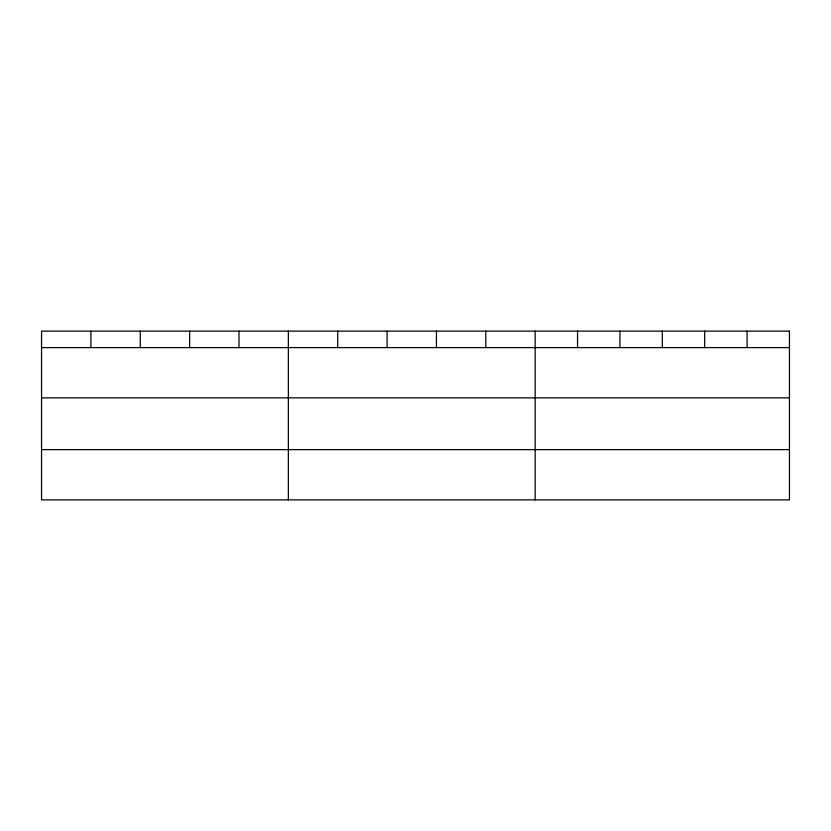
<?xml version="1.0" encoding="UTF-8"?>
<svg xmlns="http://www.w3.org/2000/svg" width="831" height="831" viewBox="0 0 831 831"><rect width="100%" height="100%" fill="white"/><g stroke="black" fill="none" stroke-linecap="round" stroke-linejoin="round"><path stroke-width="1.25" d="M41.55 347.607L789.45 347.607M41.55 397.862L789.45 397.862M41.55 449.633L789.45 449.633M747.069 331.122L747.069 347.607M704.688 331.122L704.688 347.607M662.307 331.122L662.307 347.607M619.926 331.122L619.926 347.607M577.545 331.122L577.545 347.607M535.164 331.122L535.164 499.878M485.803 331.122L485.803 347.607M436.441 331.122L436.441 347.607M387.08 331.122L387.08 347.607M337.718 331.122L337.718 347.607M288.357 331.122L288.357 499.878M238.996 331.122L238.996 347.607M189.634 331.122L189.634 347.607M140.273 331.122L140.273 347.607M90.911 331.122L90.911 347.607M789.45 331.122L41.55 331.122L41.55 499.878L789.45 499.878L789.45 331.122"/></g></svg>
